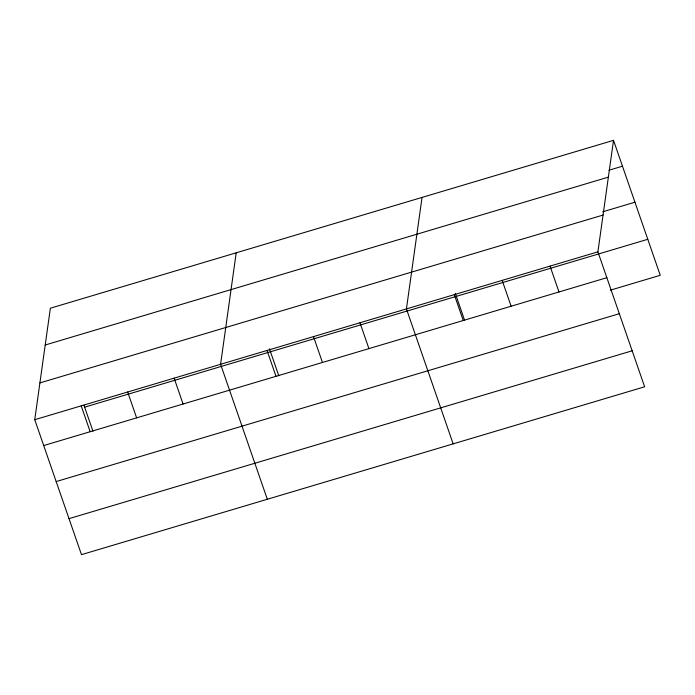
<?xml version="1.0" encoding="UTF-8"?>
<svg xmlns="http://www.w3.org/2000/svg" width="695" height="695" viewBox="0 0 695 695"><rect width="100%" height="100%" fill="white"/><g stroke="black" fill="none" stroke-linecap="round" stroke-linejoin="round"><path stroke-width="1.04" d="M613.52 140.347L597.9 251.842L644.63 386.794L81.48 554.653L34.75 419.702L50.37 308.206L613.52 140.347L660.25 275.298L610.297 290.189M236.204 252.815L220.593 364.31L267.323 499.262M422.047 197.415L406.427 308.91L453.157 443.87M608.942 170.232L622.477 166.201M45.218 344.998L608.368 177.138M602.678 211.819L634.943 202.202M39.902 382.91L603.052 215.05M34.75 419.702L597.9 251.842M84.634 407.157L647.783 239.297M43.707 445.556L606.857 277.696M56.173 481.566L619.323 313.697M69.013 518.652L632.163 350.793M550.032 266.107L558.989 291.969M502.164 280.38L511.12 306.234M455.268 293.36L464.625 320.369M454.295 294.645L463.252 320.499M359.967 322.767L368.923 348.621M313.506 336.615L322.463 362.469M269.434 348.76L278.782 375.76M267.045 350.462L276.002 376.316M174.132 378.158L183.08 404.012M127.672 392.006L136.62 417.86M83.939 405.15L92.948 431.161M81.211 405.854L90.168 431.708"/></g></svg>
